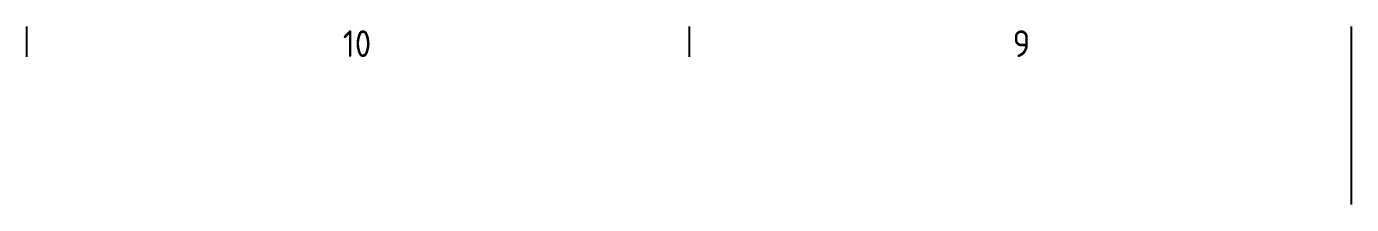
# Model space of a CAD drawing. Header units: millimetres. Extents: x 0 to 2378, y 0 to 1682.
# Drawn here: x 891.8 to 1189, y 0 to 40 of the extents above; entities that cross this region are included whole.
import ezdxf

# ---------------------------------------------------------------- set-up
doc = ezdxf.new("R2010")
doc.units = ezdxf.units.MM
doc.header["$LTSCALE"] = 2
doc.layers.get('0').update_dxf_attribs({"color": 3, "lineweight": 25})
doc.layers.add('경계(ISO)', color=7, linetype='Continuous', lineweight=25)
doc.styles.add('문자 텍스트_PSTEK_POSCO', font='isocp.shx')

# ---------------------------------------------------------------- blocks, each defined once
blk = doc.blocks.new('경계 Default Border')
at = {"layer": '경계(ISO)'}
for p, q in [((445.88, 20), (445.88, 16.6)), ((520.19, 20), (520.19, 16.6))]:
    blk.add_line(p, q, dxfattribs=at)
at = {"layer": '경계(ISO)', "flags": 128}
blk.add_lwpolyline([(594.5, 0), (594.5, 20)], dxfattribs=at)
at = {"layer": '경계(ISO)', "color": 2, "char_height": 3, "attachment_point": 7, "style": '문자 텍스트_PSTEK_POSCO'}
for s, insert in [('10', (481.35, 16.57)), ('9', (556.49, 16.57))]:
    blk.add_mtext(s, dxfattribs=dict(at, insert=insert))

msp = doc.modelspace()

# ---------------------------------------------------------------- block references
at = {"xscale": 2, "yscale": 2, "zscale": 2}
msp.add_blockref('경계 Default Border', (0, 0), dxfattribs=at)

doc.saveas('drawing.dxf')
